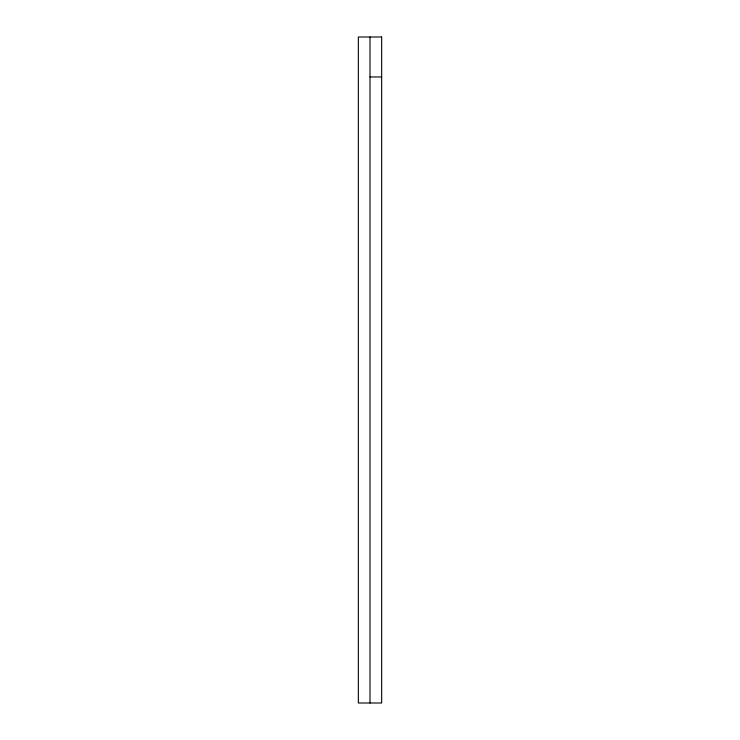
<?xml version="1.0" encoding="UTF-8"?>
<svg xmlns="http://www.w3.org/2000/svg" width="740" height="740" viewBox="0 0 740 740"><rect width="100%" height="100%" fill="white"/><g stroke="black" fill="none" stroke-linecap="round" stroke-linejoin="round"><path stroke-width="1.11" d="M370 76.96L381.655 76.96M370 37L370 703M381.655 37L358.345 37L358.345 703L381.655 703L381.655 37"/></g></svg>
